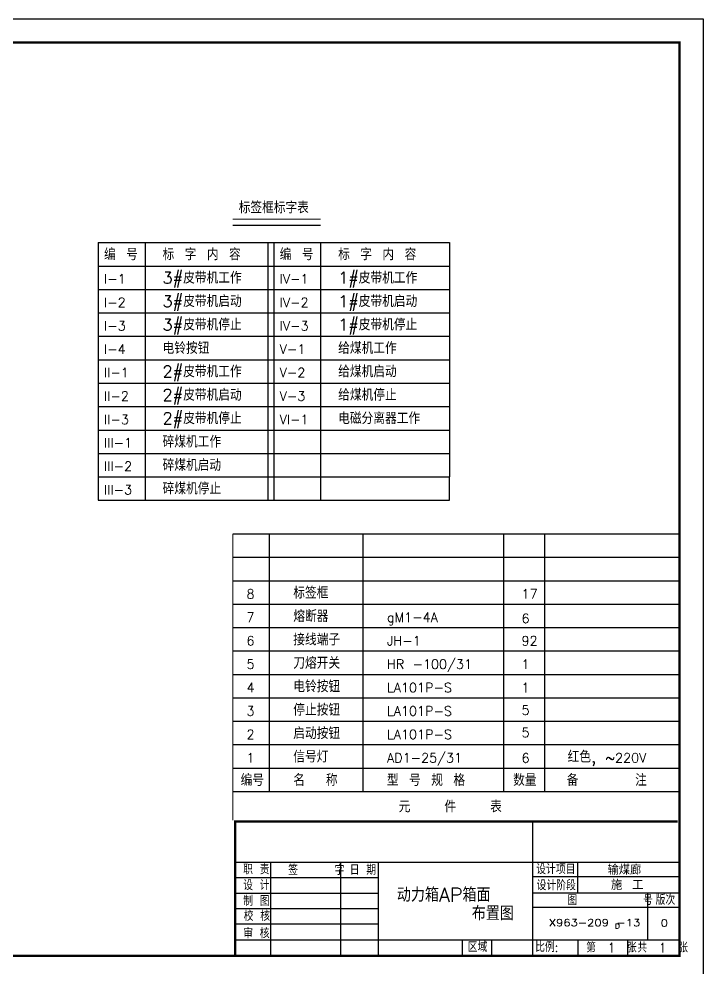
# Model space of a CAD drawing. Extents: x 385 to 3225, y -5 to 1635.
# Drawn here: x 2882.8 to 3175, y 874.7 to 1280 of the extents above; entities that cross this region are included whole.
import ezdxf

# ---------------------------------------------------------------- set-up
doc = ezdxf.new("R2010")
doc.units = 0
doc.header["$LTSCALE"] = 30
doc.header["$MEASUREMENT"] = 0
doc.layers.get('0').update_dxf_attribs({"linetype": 'CONTINUOUS'})
doc.layers.add('HZ', color=3, linetype='CONTINUOUS')
doc.styles.add('HZ', font='txt', dxfattribs={"bigfont": 'hztxt'})

msp = doc.modelspace()

# ---------------------------------------------------------------- linework, layer by layer
for p, q in [((2595, 1280), (3175, 1280)), ((3175, 1280), (3175, 870)), ((2974.17, 1191.99), (3011.67, 1191.99)), ((2916.67, 1184.49), (3066.67, 1184.49)), ((2916.67, 1184.49), (2916.67, 1084.49)), ((2936.67, 1184.49), (2936.67, 1084.49)), ((2989.17, 1184.49), (2989.17, 1084.49)), ((2991.67, 1184.49), (2991.67, 1084.49)), ((3011.67, 1184.49), (3011.67, 1084.49)), ((3066.67, 1184.49), (3066.67, 1084.49)), ((2916.67, 1174.49), (3066.67, 1174.49)), ((2916.67, 1164.49), (3066.67, 1164.49)), ((2916.67, 1154.49), (3066.67, 1154.49)), ((2916.67, 1144.49), (3066.67, 1144.49)), ((2916.67, 1134.49), (3066.67, 1134.49)), ((2916.67, 1124.49), (3066.67, 1124.49)), ((2916.67, 1114.49), (3066.67, 1114.49)), ((2916.67, 1104.49), (3066.67, 1104.49)), ((2916.67, 1094.49), (3066.67, 1094.49)), ((2916.67, 1084.49), (3066.67, 1084.49)), ((2916.67, 1084.49), (2916.67, 1074.49)), ((2936.68, 1084.49), (2936.68, 1074.49)), ((2989.17, 1084.49), (2989.17, 1074.49)), ((2991.67, 1084.49), (2991.67, 1074.49)), ((3011.67, 1084.49), (3011.67, 1074.49)), ((3066.67, 1074.49), (3066.67, 1084.49)), ((2916.67, 1074.49), (3066.67, 1074.49)), ((3165, 1060), (2974.22, 1060)), ((2989.9, 949.94), (2989.9, 1060.05)), ((3029.9, 949.94), (3029.9, 1060.05)), ((3089.9, 949.94), (3089.9, 1060.05)), ((3107.4, 949.94), (3107.4, 1060.05)), ((3165, 1050), (2974.22, 1050)), ((3165, 1040), (2974.22, 1040)), ((3165, 1030), (2974.22, 1030)), ((3165, 1020), (2974.22, 1020)), ((3165, 1010), (2974.22, 1010)), ((3165, 1000), (2974.22, 1000)), ((3165, 990), (2974.22, 990)), ((3165, 980), (2974.22, 980)), ((3165, 970), (2974.22, 970)), ((3165, 960), (2974.22, 960)), ((3165, 950), (2974.22, 950)), ((2975.49, 919.98), (3164.54, 919.98))]:
    msp.add_line(p, q)
for points, const_width in [([(2615, 880), (2615, 1270), (3165, 1270), (3165, 880), (2615, 880)], 1), ([(2974.17, 1194.49), (3011.67, 1194.49)], 0.4), ([(2974.22, 937.75), (2974.22, 1060.05)], 0.4), ([(3164.16, 937.37), (2975.11, 937.37), (2975.11, 880)], 1)]:
    msp.add_lwpolyline(points, dxfattribs=dict(const_width=const_width))
at = {"layer": 'HZ', "color": 3}
for p, q in [((3102.19, 937.15), (3102.19, 880)), ((2990.24, 919.98), (2990.24, 880)), ((3020.12, 919.98), (3020.12, 881.91)), ((3020.13, 919.98), (3020.13, 880)), ((3036.23, 919.98), (3036.23, 880)), ((3121.58, 906.92), (3121.58, 919.98)), ((3036.23, 913.26), (2975.11, 913.26)), ((3165.13, 913.63), (3102.19, 913.63)), ((3036.23, 906.54), (2975.11, 906.54)), ((3102.19, 906.92), (3165.13, 906.92)), ((3151.42, 886.76), (3151.42, 906.92)), ((2975.11, 900.2), (3036.23, 900.2)), ((3165.13, 900.57), (3102.19, 900.57)), ((3036.23, 893.48), (2975.11, 893.48)), ((2975.11, 886.76), (3165.13, 886.76)), ((3072.34, 880), (3072.34, 886.76)), ((3084.65, 886.76), (3084.65, 880)), ((3121.58, 886.76), (3121.58, 880)), ((3142.85, 880), (3142.85, 886.76))]:
    msp.add_line(p, q, dxfattribs=at)

# ---------------------------------------------------------------- texts
at = {"style": 'HZ'}
for s, height, p in [('标签框标字表', 5, (2976.67, 1196.99)), ('编 号', 5, (2919.17, 1176.99)), ('标 字 内 容', 5, (2944.17, 1176.99)), ('编 号', 5, (2994.17, 1176.99)), ('标 字 内 容', 5, (3019.17, 1176.99)), ('3#皮带机工作', 5, (2944.17, 1166.99)), ('1#皮带机工作', 5, (3019.17, 1166.99)), ('I-1', 4, (2919.17, 1166.99)), ('IV-1', 4, (2994.17, 1166.99)), ('I-2', 4, (2919.17, 1156.99)), ('3#皮带机启动', 5, (2944.17, 1156.99)), ('IV-2', 4, (2994.17, 1156.99)), ('1#皮带机启动', 5, (3019.17, 1156.99)), ('I-3', 4, (2919.17, 1146.99)), ('3#皮带机停止', 5, (2944.17, 1146.99)), ('IV-3', 4, (2994.17, 1146.99)), ('1#皮带机停止', 5, (3019.17, 1146.99)), ('I-4', 4, (2919.17, 1136.99)), ('电铃按钮', 5, (2944.17, 1136.99)), ('V-1', 4, (2994.17, 1136.99)), ('给煤机工作', 5, (3019.17, 1136.99)), ('II-1', 4, (2919.17, 1126.99)), ('2#皮带机工作', 5, (2944.17, 1126.99)), ('V-2', 4, (2994.17, 1126.99)), ('给煤机启动', 5, (3019.17, 1126.99)), ('2#皮带机启动', 5, (2944.17, 1116.99)), ('II-2', 4, (2919.17, 1116.99)), ('V-3', 4, (2994.17, 1116.99)), ('给煤机停止', 5, (3019.17, 1116.99)), ('II-3', 4, (2919.17, 1106.99)), ('2#皮带机停止', 5, (2944.17, 1106.99)), ('VI-1', 4, (2994.17, 1106.99)), ('电磁分离器工作', 5, (3019.17, 1106.99)), ('碎煤机工作', 5, (2944.17, 1096.99)), ('III-1', 4, (2919.17, 1096.99)), ('III-2', 4, (2919.17, 1086.99)), ('碎煤机启动', 5, (2944.17, 1086.99)), ('碎煤机停止', 5, (2944.17, 1076.99)), ('III-3', 4, (2919.17, 1076.99)), ('标签框', 5, (3000, 1032.5)), ('8', 4, (2980, 1032.5)), ('17', 4, (3097.49, 1032.5)), ('7', 4, (2980, 1022.5)), ('熔断器', 5, (3000, 1022.5)), ('gM1-4A', 4, (3040, 1022.5)), ('6', 4, (3097.49, 1022.05)), ('接线端子', 5, (3000, 1012.5)), ('6', 4, (2980, 1012.5)), ('JH-1', 4, (3040, 1012.5)), ('92', 4, (3097.49, 1012.48)), ('5', 4, (2980, 1002.5)), ('刀熔开关', 5, (3000, 1002.5)), ('HR -100/31', 4, (3040, 1002.5)), ('1', 4, (3097.49, 1002.47)), ('电铃按钮', 5, (3000, 992.5)), ('4', 4, (2980, 992.5)), ('LA101P-S', 4, (3040, 992.5)), ('1', 4, (3097.49, 992.46)), ('3', 4, (2980, 982.5)), ('停止按钮', 5, (3000, 982.5)), ('LA101P-S', 4, (3040, 982.5)), ('5', 4, (3097.49, 982.88)), ('启动按钮', 5, (3000, 972.5)), ('5', 4, (3097.49, 973.31)), ('2', 4, (2980, 972.5)), ('LA101P-S', 4, (3040, 972.5)), ('1', 4, (2980, 962.5)), ('信号灯', 5, (3000, 962.5)), ('AD1-25/31', 4, (3040, 962.5)), ('6', 4, (3097.49, 962.43)), ('红色,', 5, (3117.16, 962.5)), ('~220V', 4, (3133.31, 962.5)), ('编号', 5, (2977.5, 952.5)), ('名  称', 5, (3000, 952.5)), ('型 号 规 格', 5, (3040, 952.5)), ('数量', 5, (3093.9, 952.5)), ('备     注', 5, (3116.8, 952.5)), ('元   件   表', 5, (3045.02, 941.19)), ('动力箱AP箱面', 6, (3044.23, 903.04)), ('布置图', 6, (3076.25, 895.13))]:
    msp.add_text(s, height=height, dxfattribs=at).set_placement(p)
at = {"style": 'HZ', "width": 1.2}
for s, height, p in [('输煤廊', 4, (3134.23, 914.63)), ('施 工', 4, (3135.68, 908.16)), ('X963-209 -13', 3, (3109.17, 892.65)), ('D', 2, (3137.37, 891.67)), ('0', 3, (3156.89, 892.43))]:
    msp.add_text(s, height=height, dxfattribs=at).set_placement(p)
at = {"layer": 'HZ', "color": 3, "style": 'HZ'}
for s, height, width, p in [('职 责', 4.034, 0.8, (2978.58, 914.79)), ('签     字', 4.034, 0.8, (2997.81, 914.51)), ('日 期', 4.034, 0.8, (3024.11, 914.56)), ('设计项目', 4.034, 0.8, (3103.74, 914.87)), ('设 计', 4.034, 0.8, (2978.59, 908.04)), ('设计阶段', 4.034, 0.8, (3103.92, 907.99)), ('制 图', 4.034, 0.8, (2978.59, 901.32)), ('图         号', 4.0337, 0.8, (3117.05, 901.68)), ('版次', 4.034, 0.8, (3154.75, 901.77)), ('校 核', 4.034, 0.8, (2978.81, 894.88)), ('审 核', 4.034, 0.8, (2978.59, 887.5)), ('区域', 4.034, 0.8, (3074.5, 881.64)), ('比例:', 4.034, 0.8, (3103.3, 881.63)), ('第  1  张', 4.034, 0.75, (3125.12, 881.41)), ('共  1  张', 4.034, 0.75, (3147, 881.43))]:
    msp.add_text(s, height=height, dxfattribs=dict(at, width=width)).set_placement(p)

doc.saveas('drawing.dxf')
